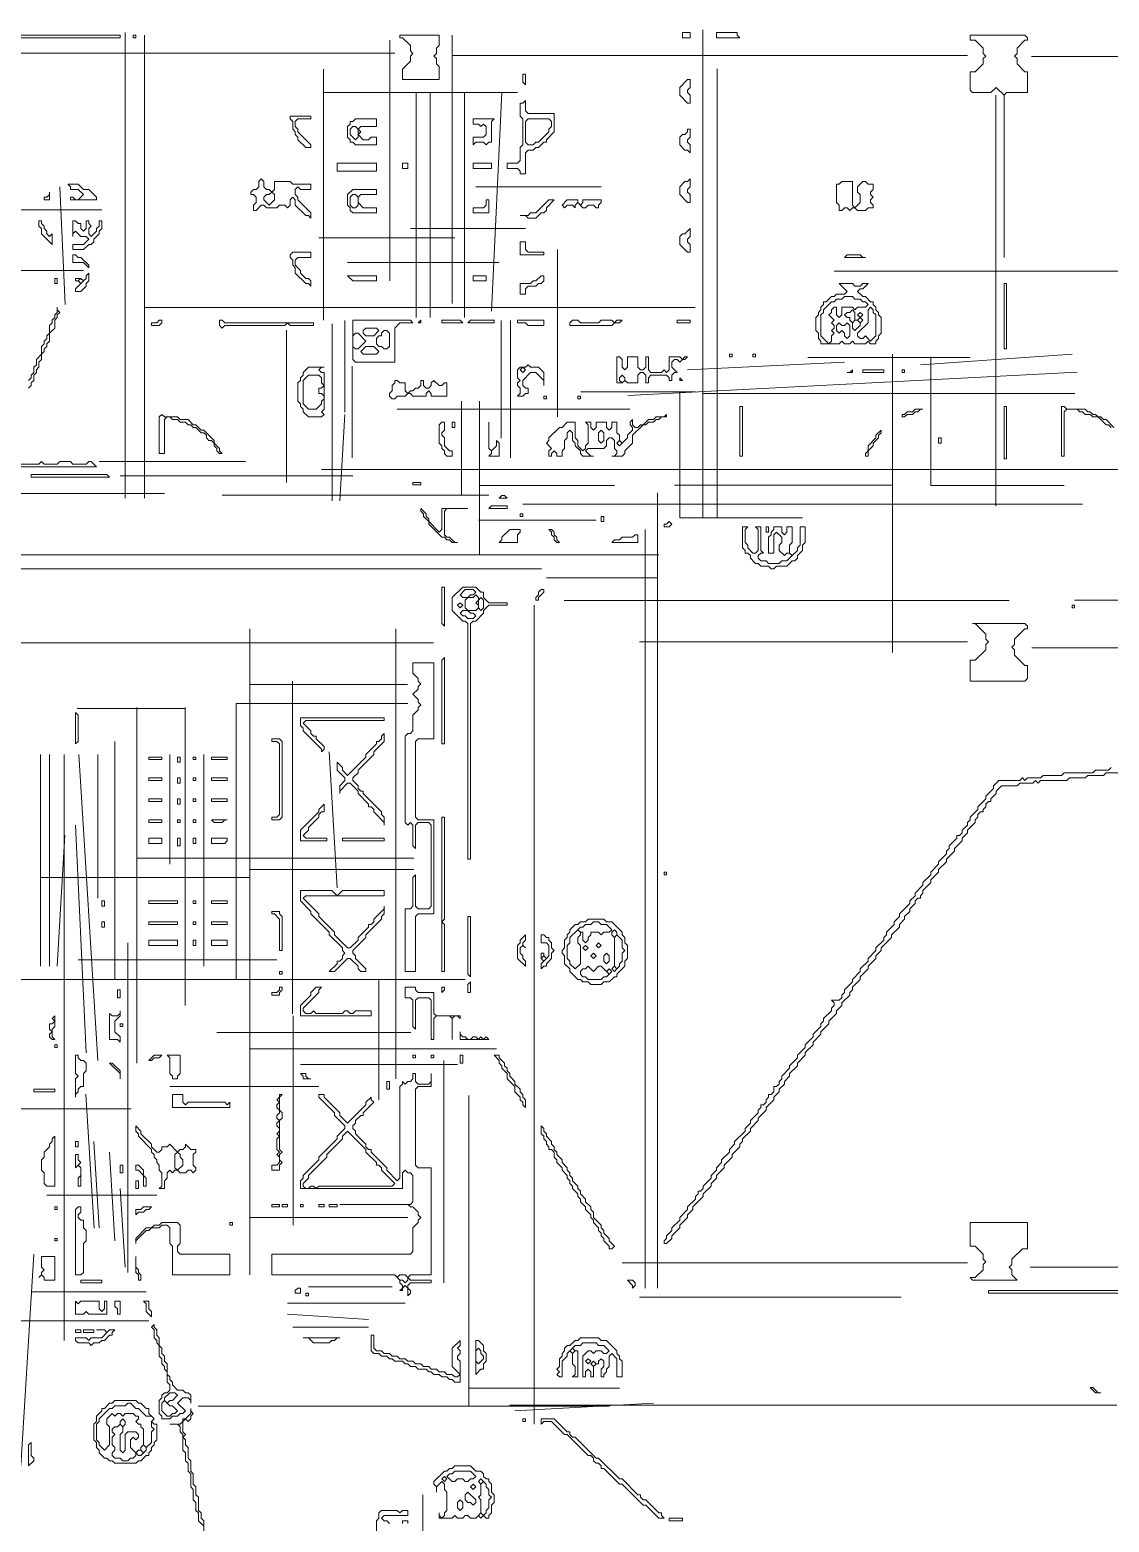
# Model space of a CAD drawing. Extents: x 12 to 2459, y 13 to 1740.
# Drawn here: x 742 to 1155, y 760 to 1330 of the extents above; entities that cross this region are included whole.
import ezdxf

# ---------------------------------------------------------------- set-up
doc = ezdxf.new("R2010")
doc.units = 0
for name, color, linetype, lineweight in [('TRACE_CURVE', 6, 'Continuous', 0), ('TRACE_STRAIGHT', 5, 'Continuous', 0), ('TRACE_TEXT_SYMBOL', 6, 'Continuous', 0)]:
    doc.layers.add(name, color=color, linetype=linetype, lineweight=lineweight)

msp = doc.modelspace()

# ---------------------------------------------------------------- linework, layer by layer
at = {"layer": 'TRACE_CURVE', "color": 6}
for points in [[(1102, 1328), (1102, 1326), (1104, 1326), (1107, 1323), (1107, 1321), (1108, 1320), (1107, 1319), (1107, 1317), (1104, 1314), (1102, 1314), (1102, 1307), (1103, 1306), (1110, 1306), (1112, 1308), (1115, 1305), (1115, 1243), (1115, 1305), (1116, 1306), (1124, 1306), (1124, 1314), (1123, 1314), (1120, 1317), (1120, 1319), (1119, 1320), (1120, 1321), (1120, 1323), (1123, 1326), (1124, 1326), (1124, 1327), (1123, 1328)], [(908, 1117), (904, 1113), (904, 1108), (908, 1104), (909, 1104), (910, 1103), (910, 1013), (911, 1013), (911, 1103), (912, 1104), (913, 1104), (916, 1107), (916, 1108), (918, 1110), (925, 1110), (925, 1111), (918, 1111), (916, 1113), (916, 1115), (915, 1115), (913, 1117)], [(909, 1116), (912, 1116), (913, 1115), (912, 1114), (911, 1114), (910, 1113), (908, 1113), (907, 1114)], [(912, 1113), (913, 1114), (914, 1113), (914, 1112), (913, 1111), (914, 1110), (914, 1109), (913, 1108), (910, 1108), (909, 1109), (909, 1112), (910, 1113)], [(914, 1112), (915, 1113), (916, 1112), (916, 1109), (915, 1108), (914, 1109)], [(906, 1110), (907, 1111), (908, 1110), (907, 1109)], [(907, 1107), (908, 1108), (910, 1108), (911, 1107), (912, 1107), (913, 1106), (912, 1105), (910, 1105), (909, 1106), (908, 1106)], [(889, 1088), (889, 1084), (891, 1082), (891, 1081), (892, 1080), (891, 1079), (891, 1078), (889, 1076), (891, 1074), (891, 1073), (892, 1072), (891, 1071), (891, 1070), (889, 1068), (889, 1062), (888, 1061), (887, 1061), (886, 1060), (886, 1027), (887, 1026), (888, 1027), (889, 1026), (889, 1018), (890, 1017), (890, 1026), (891, 1027), (895, 1027), (896, 1026), (896, 995), (895, 994), (891, 994), (890, 995), (890, 1007), (889, 1006), (889, 995), (888, 994), (886, 994), (886, 970), (890, 970), (890, 991), (891, 992), (897, 992), (897, 1028), (891, 1028), (890, 1029), (890, 1058), (891, 1059), (897, 1059), (897, 1088)], [(864, 909), (871, 902), (871, 901), (875, 897), (875, 896), (876, 896), (877, 895), (877, 894), (882, 889), (881, 888), (853, 888), (852, 887), (851, 888), (850, 888), (849, 887), (848, 887), (847, 888), (847, 889), (849, 891), (849, 892), (856, 899), (856, 900), (862, 906), (862, 907)], [(883, 853), (884, 854), (886, 854), (887, 853), (887, 852), (886, 851), (885, 852), (884, 852)]]:
    msp.add_lwpolyline(points, close=True, dxfattribs=at)
for points in [[(1156, 1048), (1155, 1047), (1150, 1047), (1149, 1046), (1138, 1046), (1137, 1045), (1130, 1045), (1129, 1044), (1124, 1044), (1123, 1043), (1122, 1044), (1121, 1043), (1113, 1043), (1111, 1041), (1111, 1040), (1108, 1037), (1108, 1036), (1105, 1033), (1105, 1032), (1102, 1029), (1102, 1028), (1101, 1027), (1101, 1026), (1099, 1024), (1099, 1023), (1098, 1022), (1097, 1022), (1097, 1021), (1094, 1018), (1094, 1017), (1093, 1016), (1093, 1015), (1090, 1012), (1090, 1011), (1087, 1008), (1087, 1007), (1084, 1004), (1084, 1003), (1081, 1000), (1081, 999), (1079, 997), (1079, 996), (1075, 992)], [(1112, 1039), (1114, 1041), (1120, 1041), (1121, 1042), (1126, 1042), (1127, 1043), (1128, 1042), (1129, 1043), (1139, 1043), (1140, 1044), (1146, 1044), (1147, 1045), (1153, 1045), (1154, 1046), (1165, 1046)], [(1039, 939), (1042, 942), (1042, 943), (1045, 946), (1045, 947), (1048, 950), (1048, 951), (1051, 954), (1051, 955), (1053, 957), (1053, 958), (1056, 961), (1056, 962), (1057, 963), (1057, 964), (1060, 967), (1060, 968), (1063, 971), (1063, 972), (1066, 975), (1066, 976), (1068, 978), (1068, 979), (1072, 983), (1072, 984), (1075, 987), (1075, 988), (1077, 990), (1077, 991), (1079, 993), (1079, 994), (1081, 996), (1081, 997), (1082, 998), (1083, 998), (1083, 999), (1084, 1000), (1084, 1001), (1087, 1004), (1087, 1005), (1090, 1008), (1090, 1009), (1093, 1012), (1093, 1013), (1096, 1016), (1096, 1017), (1099, 1020), (1099, 1021), (1101, 1023), (1101, 1024), (1104, 1027), (1104, 1028), (1105, 1029), (1105, 1030), (1106, 1031), (1107, 1031), (1107, 1032), (1108, 1033), (1108, 1034), (1109, 1035), (1110, 1035), (1110, 1036), (1112, 1038), (1112, 1039)], [(1075, 992), (1075, 991), (1073, 989), (1073, 988), (1070, 985), (1070, 984), (1069, 983), (1069, 982), (1066, 979), (1066, 978), (1063, 975), (1063, 974), (1060, 971), (1060, 970), (1057, 967), (1057, 966), (1054, 963), (1054, 962), (1053, 961), (1053, 960), (1052, 959), (1049, 959), (1050, 958), (1050, 957), (1049, 956), (1049, 955), (1046, 952), (1046, 951), (1045, 950), (1045, 949), (1042, 946), (1042, 945), (1039, 942), (1039, 941), (1036, 938), (1036, 937), (1033, 934), (1033, 933), (1030, 930), (1030, 929), (1029, 928), (1029, 927), (1028, 926), (1027, 926), (1027, 924), (1026, 923), (1025, 923), (1025, 922), (1024, 921), (1024, 920), (1023, 919), (1022, 919), (1022, 918), (1021, 917), (1021, 916), (1018, 913), (1018, 912), (1016, 910), (1016, 909), (1012, 905), (1012, 904), (1010, 902), (1010, 901), (1007, 898)], [(1007, 898), (1007, 897), (1005, 895), (1005, 894), (1003, 892), (1003, 891), (1000, 888), (1000, 887), (999, 886), (998, 886), (998, 885), (997, 884), (997, 883), (994, 880), (994, 879), (991, 876), (991, 875), (988, 872), (988, 871), (986, 869), (986, 868), (985, 867), (985, 866), (986, 866), (988, 868), (988, 869), (991, 872), (991, 873), (994, 876), (994, 877), (996, 879), (996, 880), (1000, 884), (1000, 885), (1003, 888), (1003, 889), (1005, 891), (1005, 892), (1008, 895), (1008, 896), (1011, 899), (1011, 900), (1014, 903), (1014, 904), (1015, 905), (1015, 906), (1018, 909), (1018, 910), (1021, 913), (1021, 914), (1024, 917), (1024, 918), (1027, 921), (1027, 922), (1029, 924), (1029, 925), (1031, 927), (1031, 928), (1033, 930), (1033, 931), (1036, 934), (1036, 935), (1039, 938), (1039, 939)], [(891, 877), (892, 876), (891, 875), (891, 874), (889, 872), (889, 863), (888, 862), (835, 862), (835, 854), (882, 854), (884, 852), (884, 851), (885, 850), (885, 849), (884, 848), (885, 848), (885, 849), (886, 850), (887, 849), (887, 846), (888, 847), (888, 848), (887, 849), (887, 850), (888, 851), (896, 851), (896, 852), (888, 852), (887, 853), (888, 854), (896, 854), (896, 895), (891, 895), (890, 896), (890, 925), (891, 926), (896, 926), (896, 931), (896, 928), (895, 927), (891, 927), (890, 928), (890, 931), (889, 931)], [(889, 931), (889, 929), (888, 928), (887, 928), (886, 927), (885, 928), (885, 927), (884, 926), (884, 891), (883, 890), (879, 894), (879, 895), (873, 901), (873, 902), (872, 902), (871, 903), (871, 904), (867, 908), (867, 909), (866, 910), (866, 911), (867, 912), (867, 913), (869, 915), (870, 915), (870, 916), (874, 920), (873, 921), (873, 922), (871, 920), (871, 919), (864, 912), (861, 915), (861, 916), (855, 922), (855, 923), (853, 923), (853, 922), (859, 916), (859, 915), (863, 911), (863, 910), (860, 907), (860, 906), (853, 899), (853, 898), (847, 892), (847, 891), (846, 890), (846, 887), (885, 887), (885, 893), (886, 894), (887, 893), (888, 893), (889, 892), (889, 882), (888, 881), (861, 881), (887, 881), (888, 880), (889, 880), (891, 878), (891, 877)]]:
    msp.add_lwpolyline(points, dxfattribs=at)
at = {"layer": 'TRACE_STRAIGHT', "color": 5}
for p, q in [((999.81, 1330), (999.81, 1143.5)), ((779, 1329), (779, 1151)), ((786.37, 1328), (786.37, 1151)), ((880.12, 1326), (880.12, 1234)), ((904, 1328), (904, 1225.38)), ((649, 1321.12), (882, 1321.12)), ((904, 1320.2), (1101, 1320.2)), ((1125.56, 1319.87), (1221.34, 1319.87)), ((854.75, 1315), (854.75, 1219)), ((1005.36, 1315.13), (1005.36, 1143.5)), ((854.75, 1306), (929, 1306)), ((890.23, 1306), (890.23, 1220)), ((895.6, 1306), (895.6, 1220)), ((908.75, 1306), (908.75, 1220)), ((918.97, 1222.39), (923, 1306)), ((1111.88, 1305), (1111.88, 1147.92)), ((754, 1270), (756, 1225)), ((913, 1270), (961, 1270)), ((680, 1261.25), (770, 1261.25)), ((853, 1250.5), (905, 1250.5)), ((888, 1254), (932, 1254)), ((944.25, 1246), (944.25, 1182)), ((684, 1238), (763, 1238)), ((864, 1241), (922, 1241)), ((1050, 1237.74), (1188, 1237.74)), ((786.37, 1223.89), (996.88, 1223.89)), ((858.05, 1217.63), (858.05, 1150)), ((862.98, 1218.87), (862.98, 1183.86)), ((922.66, 1218.87), (922.66, 1173.86)), ((926.25, 1218.88), (926.25, 1166.37)), ((840.69, 1215.13), (840.69, 1157)), ((1040, 1204.75), (1102, 1204.75)), ((1072.32, 1206), (1072.32, 1092)), ((1083, 1202), (1141, 1206)), ((1087, 1205), (1087, 1155.87)), ((865.81, 1201.38), (865.81, 1166.38)), ((971.1, 1190.15), (1142.94, 1199.19)), ((994, 1200), (1054, 1203)), ((907.5, 1188), (907.5, 1152.11)), ((914.5, 1188), (914.5, 1129.24)), ((953.12, 1191.66), (996.88, 1191.66)), ((991, 1191.19), (991, 1143.5)), ((999.81, 1190.95), (1142.06, 1190.95)), ((861, 1150), (863, 1183)), ((883, 1184.99), (971.98, 1184.99)), ((769, 1165), (825, 1165)), ((777, 1159.5), (866, 1159.5)), ((854, 1161.96), (1215.63, 1161.96)), ((689, 1152.74), (794, 1152.74)), ((914.5, 1155.75), (966, 1155.75)), ((982.44, 1153), (982.44, 849)), ((989, 1155.89), (1072.32, 1155.89)), ((1087, 1155.87), (1138, 1155.87)), ((816, 1152.11), (918, 1152.11)), ((931, 1148.73), (1145, 1148.73)), ((914, 1142.5), (959, 1142.5)), ((991, 1143.5), (1038, 1143.5)), ((977.73, 1139), (977.73, 849)), ((685, 1129.24), (983, 1129.24)), ((686, 1123.92), (938.13, 1123.92)), ((940, 1120.5), (982.44, 1120.5)), ((935.37, 1110), (935.37, 797)), ((946.87, 1111.79), (1117, 1111.79)), ((1142, 1112), (1202, 1112)), ((708, 1095.65), (896.88, 1095.65)), ((826.59, 1101), (826.59, 854)), ((882.5, 1101), (882.5, 929)), ((975.64, 1096.02), (1101, 1096.02)), ((1125.63, 1093.75), (1431, 1093.75)), ((826.59, 1079.74), (886.88, 1079.74)), ((842.95, 1081), (842.95, 953.87)), ((760.62, 1070.58), (801.88, 1070.58)), ((783.35, 1071), (783.35, 935)), ((801.88, 1071), (801.88, 957)), ((821.44, 1072.5), (821.44, 967)), ((821.44, 1072.5), (887, 1072.5)), ((775.03, 1058), (775.03, 967)), ((746.62, 1053), (746.62, 972)), ((750, 1053), (750, 972)), ((755.62, 1053), (755.62, 829)), ((761.27, 1052.95), (768.51, 936.03)), ((768.5, 1053), (768.5, 998)), ((796, 1053), (796, 1011)), ((809, 1053), (809, 972)), ((857, 1054), (860, 1002)), ((752.9, 972.07), (755.9, 1022.07)), ((759.98, 1025.95), (763.98, 938.95)), ((783.35, 1013.38), (889.38, 1013.38)), ((746.62, 1006), (826.59, 1006)), ((826.59, 1009.05), (889.38, 1009.05)), ((779.97, 980.99), (779.97, 855)), ((761, 974.5), (837, 974.5)), ((720, 967), (909, 967)), ((876, 967), (876, 921)), ((843.21, 953), (843.21, 873)), ((814, 946.65), (888.13, 946.65)), ((826.59, 940.51), (921, 940.51)), ((900.84, 936), (900.84, 851)), ((846, 934.5), (906, 934.5)), ((796, 926), (853, 926)), ((763.9, 923.06), (767.16, 871.95)), ((910.37, 922.63), (910.37, 803.89)), ((721, 917.5), (781.19, 917.5)), ((767, 905), (769, 872)), ((773, 901), (775, 867)), ((749, 884.5), (791, 884.5)), ((777, 887), (779, 857)), ((826.59, 876), (887, 876)), ((739, 781), (744, 862)), ((969, 858.64), (1101, 858.64)), ((1125.02, 856.96), (1430, 856.96)), ((743.1, 847.5), (787, 847.5)), ((849, 849.5), (881, 849.5)), ((975.62, 845.5), (1075.63, 845.5)), ((841, 843.25), (886, 843.25)), ((841, 839), (872, 837)), ((726, 836.5), (788, 836.5)), ((843, 834), (872, 834)), ((910.37, 810.75), (968, 810.75)), ((928, 802), (981, 805)), ((806.87, 803.89), (964, 803.89)), ((926, 804.2), (1158.13, 804.2)), ((892.78, 770), (892.78, 650))]:
    msp.add_line(p, q, dxfattribs=at)
at = {"layer": 'TRACE_TEXT_SYMBOL', "color": 6}
for points in [[(707, 1328), (777, 1328), (777, 1327), (707, 1327)], [(782, 1328), (783, 1328), (783, 1327), (782, 1327)], [(884, 1328), (884, 1327), (885, 1327), (888, 1324), (888, 1322), (889, 1321), (888, 1320), (888, 1318), (885, 1315), (885, 1311), (899, 1311), (899, 1316), (898, 1317), (898, 1319), (897, 1320), (898, 1321), (898, 1323), (899, 1324), (899, 1328)], [(992, 1329), (992, 1327), (995, 1327), (995, 1329)], [(1005, 1329), (1005, 1327), (1014, 1327), (1013, 1328), (1013, 1329)], [(931, 1313), (931, 1310), (932, 1309), (932, 1313)], [(994, 1311), (991, 1308), (991, 1305), (994, 1302), (995, 1302), (995, 1305), (994, 1306), (994, 1307), (995, 1308), (995, 1311)], [(932, 1303), (931, 1302), (930, 1302), (930, 1297), (931, 1296), (931, 1286), (930, 1285), (930, 1280), (929, 1279), (925, 1279), (925, 1277), (929, 1277), (930, 1276), (930, 1275), (932, 1275), (932, 1283), (933, 1284), (935, 1284), (936, 1285), (937, 1285), (939, 1287), (940, 1287), (940, 1288), (943, 1291), (943, 1298), (933, 1298), (932, 1299)], [(842, 1297), (842, 1296), (843, 1295), (843, 1292), (844, 1291), (844, 1290), (845, 1289), (845, 1288), (848, 1285), (850, 1285), (850, 1286), (845, 1291), (845, 1292), (844, 1293), (844, 1295), (845, 1296), (850, 1296), (850, 1297)], [(867, 1296), (866, 1295), (865, 1295), (865, 1294), (864, 1293), (864, 1289), (865, 1288), (865, 1287), (866, 1287), (867, 1286), (875, 1286), (875, 1289), (873, 1289), (872, 1288), (870, 1288), (868, 1290), (869, 1291), (868, 1292), (869, 1293), (875, 1293), (875, 1296)], [(912, 1296), (912, 1294), (914, 1294), (915, 1293), (916, 1294), (917, 1293), (917, 1290), (916, 1289), (912, 1289), (912, 1286), (913, 1287), (916, 1287), (917, 1286), (918, 1287), (919, 1287), (919, 1295), (920, 1296)], [(932, 1295), (933, 1296), (941, 1296), (942, 1295), (942, 1293), (941, 1292), (941, 1291), (937, 1287), (936, 1287), (935, 1286), (933, 1286), (932, 1287)], [(865, 1292), (866, 1293), (867, 1293), (868, 1292), (868, 1289), (867, 1288), (865, 1290)], [(994, 1292), (994, 1291), (993, 1290), (992, 1290), (991, 1289), (991, 1286), (993, 1284), (994, 1284), (995, 1283), (995, 1286), (994, 1287), (994, 1288), (995, 1289), (995, 1292)], [(860, 1279), (860, 1276), (875, 1276), (875, 1279)], [(885, 1279), (885, 1277), (887, 1277), (887, 1279)], [(912, 1279), (912, 1277), (919, 1277), (919, 1279)], [(831, 1273), (830, 1272), (830, 1270), (829, 1269), (828, 1269), (827, 1268), (827, 1267), (828, 1267), (829, 1266), (829, 1264), (828, 1263), (828, 1261), (829, 1261), (831, 1263), (832, 1263), (833, 1262), (837, 1262), (838, 1263), (840, 1263), (841, 1262), (842, 1263), (842, 1265), (843, 1266), (844, 1265), (844, 1263), (848, 1259), (849, 1259), (850, 1258), (850, 1260), (845, 1265), (845, 1266), (844, 1267), (844, 1269), (845, 1270), (846, 1269), (850, 1269), (850, 1271), (843, 1271), (842, 1272), (836, 1272), (836, 1269), (835, 1268), (834, 1269), (833, 1269), (832, 1270), (832, 1272)], [(995, 1273), (994, 1272), (993, 1272), (991, 1270), (991, 1267), (994, 1264), (995, 1264), (995, 1267), (994, 1268), (994, 1269), (995, 1270)], [(750, 1268), (750, 1267), (749, 1266), (748, 1266), (748, 1265), (750, 1265)], [(757, 1271), (758, 1270), (758, 1269), (761, 1269), (763, 1267), (761, 1265), (760, 1265), (759, 1266), (758, 1266), (758, 1265), (768, 1265), (768, 1266), (765, 1269), (763, 1269), (761, 1271)], [(834, 1267), (835, 1268), (836, 1267), (836, 1265), (834, 1263), (832, 1265), (832, 1266), (833, 1267)], [(866, 1269), (864, 1267), (864, 1263), (865, 1262), (865, 1261), (866, 1260), (875, 1260), (875, 1262), (870, 1262), (868, 1264), (868, 1266), (869, 1267), (875, 1267), (875, 1269)], [(865, 1266), (866, 1267), (867, 1267), (868, 1266), (868, 1263), (867, 1262), (866, 1262), (865, 1263)], [(1053, 1272), (1052, 1271), (1051, 1271), (1051, 1264), (1052, 1263), (1052, 1261), (1053, 1261), (1054, 1262), (1055, 1262), (1056, 1261), (1057, 1262), (1058, 1262), (1059, 1261), (1062, 1261), (1063, 1262), (1065, 1262), (1065, 1263), (1064, 1264), (1064, 1265), (1065, 1266), (1064, 1267), (1064, 1268), (1065, 1269), (1065, 1271), (1063, 1271), (1062, 1272), (1061, 1272), (1059, 1270), (1059, 1268), (1060, 1267), (1060, 1264), (1058, 1262), (1057, 1263), (1057, 1272)], [(917, 1265), (917, 1263), (916, 1262), (912, 1262), (912, 1260), (918, 1260), (918, 1265)], [(941, 1265), (936, 1260), (934, 1260), (933, 1259), (930, 1259), (932, 1259), (933, 1258), (936, 1258), (938, 1260), (939, 1260), (940, 1261), (940, 1262), (943, 1265)], [(948, 1265), (946, 1263), (947, 1262), (948, 1263), (950, 1263), (951, 1262), (951, 1263), (952, 1264), (954, 1262), (955, 1262), (956, 1263), (958, 1263), (959, 1262), (960, 1262), (960, 1263), (961, 1264), (961, 1265), (954, 1265), (954, 1264), (953, 1263), (952, 1264), (952, 1265)], [(746, 1257), (746, 1255), (747, 1254), (747, 1252), (751, 1248), (751, 1252), (750, 1251), (749, 1252), (749, 1253), (748, 1254), (748, 1255), (747, 1256), (747, 1257)], [(759, 1257), (759, 1251), (759, 1252), (760, 1253), (762, 1251), (764, 1251), (765, 1250), (763, 1248), (759, 1248), (759, 1246), (763, 1246), (765, 1248), (766, 1248), (767, 1249), (767, 1250), (769, 1252), (769, 1253), (770, 1254), (770, 1257), (769, 1257), (769, 1255), (768, 1254), (768, 1253), (766, 1251), (765, 1252), (765, 1254), (766, 1255), (765, 1256), (765, 1257), (764, 1257), (764, 1254), (763, 1253), (762, 1254), (762, 1256), (761, 1256), (760, 1257)], [(995, 1254), (993, 1252), (992, 1252), (991, 1251), (991, 1248), (994, 1245), (995, 1245), (995, 1248), (994, 1249), (994, 1250), (995, 1251)], [(759, 1244), (759, 1241), (763, 1241), (765, 1239), (765, 1240), (762, 1243), (761, 1243), (760, 1244)], [(843, 1245), (842, 1244), (842, 1243), (843, 1242), (843, 1240), (844, 1239), (844, 1237), (848, 1233), (849, 1233), (850, 1232), (850, 1234), (849, 1235), (848, 1235), (846, 1237), (846, 1238), (844, 1240), (844, 1242), (845, 1243), (850, 1243), (850, 1245)], [(930, 1249), (930, 1244), (939, 1244), (939, 1245), (933, 1245), (932, 1246), (932, 1249)], [(1055, 1244), (1054, 1243), (1062, 1243), (1061, 1243), (1060, 1244)], [(752, 1235), (753, 1235), (753, 1233), (752, 1233)], [(765, 1237), (764, 1236), (764, 1235), (763, 1234), (762, 1235), (760, 1235), (760, 1234), (761, 1234), (762, 1233), (760, 1231), (760, 1230), (762, 1230), (764, 1232), (764, 1233), (765, 1234)], [(761, 1234), (762, 1235), (763, 1234), (762, 1233)], [(864, 1236), (866, 1234), (875, 1234), (875, 1236)], [(912, 1236), (912, 1234), (917, 1234), (917, 1236)], [(938, 1236), (936, 1234), (935, 1234), (934, 1233), (930, 1233), (930, 1229), (932, 1229), (932, 1231), (933, 1232), (936, 1232), (937, 1233), (938, 1233), (939, 1234), (939, 1236)], [(1052, 1233), (1055, 1230), (1054, 1229), (1051, 1229), (1050, 1228), (1049, 1228), (1047, 1226), (1046, 1226), (1046, 1225), (1045, 1224), (1045, 1223), (1044, 1222), (1044, 1221), (1043, 1220), (1043, 1215), (1044, 1214), (1044, 1212), (1045, 1211), (1045, 1210), (1052, 1210), (1053, 1211), (1054, 1210), (1056, 1210), (1057, 1211), (1058, 1210), (1062, 1210), (1063, 1211), (1064, 1210), (1066, 1210), (1066, 1211), (1067, 1212), (1067, 1213), (1068, 1214), (1068, 1220), (1067, 1221), (1067, 1222), (1066, 1223), (1066, 1224), (1065, 1225), (1065, 1226), (1064, 1226), (1062, 1228), (1061, 1228), (1059, 1230), (1060, 1231), (1061, 1231), (1063, 1233), (1061, 1233), (1060, 1232), (1058, 1232), (1057, 1233)], [(1115, 1233), (1116, 1233), (1116, 1208), (1115, 1208)], [(1053, 1227), (1054, 1228), (1057, 1228), (1058, 1227), (1060, 1227), (1061, 1226), (1062, 1226), (1063, 1225), (1062, 1224), (1059, 1224), (1058, 1223), (1057, 1224), (1053, 1224), (1053, 1221), (1052, 1220), (1051, 1221), (1051, 1224), (1050, 1224), (1049, 1223), (1049, 1222), (1048, 1221), (1050, 1219), (1049, 1218), (1050, 1217), (1050, 1216), (1049, 1215), (1050, 1214), (1049, 1213), (1049, 1211), (1048, 1210), (1045, 1213), (1045, 1221), (1046, 1222), (1046, 1223), (1049, 1226), (1050, 1226), (1051, 1227)], [(1056, 1222), (1057, 1223), (1058, 1222), (1058, 1219), (1057, 1218), (1056, 1219), (1056, 1220), (1055, 1220), (1054, 1221), (1055, 1222)], [(1063, 1223), (1064, 1224), (1065, 1223), (1065, 1222), (1066, 1221), (1066, 1213), (1064, 1211), (1062, 1213), (1061, 1212), (1060, 1212), (1059, 1213), (1059, 1214), (1063, 1218)], [(1059, 1221), (1060, 1222), (1061, 1221), (1060, 1220)], [(792, 1219), (791, 1218), (789, 1218), (789, 1217), (792, 1217), (793, 1218), (793, 1219)], [(815, 1219), (815, 1217), (816, 1216), (817, 1217), (840, 1217), (841, 1218), (842, 1217), (851, 1217), (851, 1218), (817, 1218), (816, 1219)], [(866, 1219), (866, 1204), (867, 1203), (882, 1203), (882, 1216), (884, 1218), (889, 1218), (888, 1219)], [(870, 1215), (871, 1216), (875, 1216), (876, 1215), (874, 1213), (871, 1213), (870, 1214)], [(892, 1219), (891, 1218), (892, 1218)], [(900, 1219), (900, 1218), (908, 1218), (907, 1219)], [(911, 1219), (910, 1218), (920, 1218), (920, 1219)], [(929, 1219), (929, 1218), (932, 1218), (933, 1217), (939, 1217), (939, 1219)], [(950, 1219), (949, 1218), (949, 1217), (965, 1217), (966, 1218), (968, 1218), (969, 1219), (967, 1219), (966, 1218), (965, 1219), (961, 1219), (960, 1218), (953, 1218), (952, 1219)], [(990, 1219), (990, 1218), (995, 1218), (995, 1219)], [(1051, 1217), (1052, 1218), (1053, 1217), (1054, 1217), (1055, 1218), (1056, 1217), (1056, 1213), (1055, 1212), (1054, 1213), (1054, 1214), (1053, 1215), (1052, 1214), (1051, 1215)], [(1057, 1218), (1058, 1219), (1059, 1219), (1060, 1218), (1060, 1217), (1058, 1215), (1057, 1216)], [(1059, 1219), (1060, 1220), (1061, 1219), (1060, 1218)], [(866, 1213), (867, 1214), (868, 1214), (871, 1211), (868, 1208), (867, 1208), (866, 1209)], [(877, 1214), (878, 1215), (879, 1215), (880, 1214), (880, 1209), (879, 1208), (878, 1208), (877, 1209), (876, 1209), (875, 1210), (875, 1212), (876, 1213), (877, 1213)], [(871, 1209), (874, 1209), (876, 1207), (875, 1206), (870, 1206), (869, 1207)], [(967, 1205), (967, 1195), (969, 1195), (970, 1196), (971, 1195), (975, 1195), (975, 1198), (976, 1199), (977, 1199), (978, 1198), (978, 1195), (979, 1195), (979, 1197), (980, 1198), (986, 1198), (987, 1197), (987, 1196), (988, 1196), (988, 1198), (989, 1199), (990, 1199), (988, 1201), (988, 1203), (989, 1204), (990, 1204), (991, 1203), (992, 1204), (993, 1204), (994, 1205), (993, 1205), (992, 1204), (991, 1205), (987, 1205), (987, 1200), (986, 1199), (985, 1200), (984, 1199), (980, 1199), (979, 1200), (979, 1205), (978, 1205), (978, 1201), (977, 1200), (976, 1200), (975, 1201), (975, 1205), (971, 1205), (971, 1201), (970, 1200), (969, 1201), (969, 1204), (968, 1205)], [(1010, 1206), (1011, 1206), (1011, 1205), (1010, 1205)], [(1019, 1206), (1020, 1206), (1020, 1205), (1019, 1205)], [(849, 1201), (847, 1199), (847, 1198), (846, 1197), (846, 1196), (845, 1195), (845, 1188), (846, 1187), (846, 1186), (847, 1185), (847, 1184), (849, 1182), (854, 1182), (855, 1183), (854, 1184), (855, 1185), (855, 1199), (854, 1199), (853, 1200), (854, 1201), (855, 1201)], [(933, 1202), (932, 1201), (930, 1201), (929, 1200), (929, 1197), (930, 1196), (929, 1195), (929, 1194), (930, 1193), (930, 1191), (929, 1190), (931, 1190), (932, 1191), (933, 1191), (933, 1193), (932, 1193), (931, 1194), (931, 1196), (934, 1199), (936, 1199), (939, 1196), (939, 1194), (939, 1199), (937, 1201), (934, 1201)], [(930, 1200), (931, 1201), (932, 1200), (931, 1199)], [(1057, 1200), (1056, 1199), (1055, 1199), (1057, 1199)], [(1061, 1200), (1069, 1200), (1069, 1199), (1061, 1199)], [(1076, 1200), (1077, 1200), (1077, 1199), (1076, 1199)], [(849, 1198), (853, 1198), (854, 1197), (854, 1195), (855, 1194), (854, 1193), (853, 1193), (853, 1191), (854, 1191), (855, 1190), (855, 1189), (854, 1188), (854, 1187), (852, 1185), (849, 1185), (847, 1187), (847, 1196)], [(882, 1196), (882, 1195), (881, 1194), (881, 1192), (880, 1191), (880, 1190), (881, 1189), (882, 1189), (883, 1190), (886, 1190), (887, 1191), (888, 1191), (889, 1190), (894, 1190), (894, 1191), (895, 1192), (896, 1191), (896, 1190), (902, 1190), (902, 1195), (901, 1195), (900, 1194), (899, 1194), (897, 1196), (896, 1195), (896, 1194), (895, 1193), (894, 1193), (893, 1194), (893, 1196), (892, 1196), (892, 1194), (891, 1193), (890, 1193), (889, 1192), (888, 1192), (887, 1191), (886, 1192), (886, 1195), (884, 1195), (883, 1196)], [(968, 1197), (969, 1198), (970, 1197), (970, 1196), (969, 1195), (968, 1196)], [(991, 1197), (991, 1196), (992, 1196)], [(939, 1190), (940, 1190), (940, 1189), (939, 1189)], [(952, 1190), (953, 1190), (953, 1189), (952, 1189)], [(793, 1183), (792, 1182), (792, 1168), (794, 1168), (794, 1181), (795, 1182), (796, 1182), (797, 1181), (799, 1181), (800, 1180), (802, 1180), (803, 1179), (804, 1179), (805, 1178), (806, 1178), (808, 1176), (809, 1176), (810, 1175), (810, 1174), (811, 1173), (812, 1173), (813, 1172), (813, 1171), (814, 1170), (814, 1169), (815, 1168), (816, 1168), (815, 1169), (815, 1170), (813, 1172), (813, 1173), (809, 1177), (808, 1177), (806, 1179), (805, 1179), (803, 1181), (800, 1181), (799, 1182), (794, 1182)], [(1014, 1186), (1014, 1167), (1015, 1167), (1015, 1186)], [(1081, 1185), (1080, 1184), (1078, 1184), (1077, 1183), (1076, 1183), (1076, 1182), (1077, 1182), (1078, 1183), (1080, 1183), (1081, 1184), (1082, 1184), (1083, 1185), (1084, 1185)], [(1115, 1186), (1116, 1186), (1116, 1166), (1115, 1166)], [(900, 1180), (899, 1179), (899, 1172), (900, 1171), (900, 1170), (901, 1169), (901, 1168), (902, 1167), (904, 1167), (904, 1169), (903, 1169), (901, 1171), (901, 1174), (900, 1175), (900, 1176), (901, 1177), (901, 1180)], [(904, 1180), (905, 1180), (905, 1178), (904, 1178)], [(918, 1180), (918, 1170), (919, 1169), (919, 1168), (918, 1167), (922, 1167), (922, 1172), (921, 1173), (921, 1171), (919, 1169), (918, 1170)], [(960, 1176), (961, 1177), (962, 1176), (962, 1173), (961, 1172), (960, 1173)], [(1068, 1177), (1066, 1175), (1066, 1174), (1063, 1171), (1063, 1169), (1062, 1168), (1062, 1167), (1063, 1167), (1063, 1169), (1065, 1171), (1065, 1172), (1067, 1174), (1067, 1175), (1068, 1176)], [(967, 1172), (968, 1173), (969, 1172), (968, 1171)], [(1090, 1174), (1091, 1174), (1091, 1172), (1090, 1172)], [(743, 1160), (743, 1159), (773, 1159), (772, 1160)], [(889, 1157), (892, 1157), (892, 1156), (889, 1156)], [(892, 1147), (892, 1146), (893, 1145), (893, 1144), (895, 1142), (895, 1141), (900, 1136), (901, 1136), (902, 1135), (903, 1135), (904, 1134), (906, 1134), (905, 1134), (903, 1136), (902, 1136), (901, 1137), (901, 1146), (902, 1147), (910, 1147), (900, 1147), (900, 1139), (899, 1138), (895, 1142), (895, 1143), (894, 1144), (894, 1145)], [(919, 1148), (918, 1147), (925, 1147), (925, 1148)], [(923, 1152), (922, 1151), (925, 1151), (924, 1152)], [(930, 1145), (931, 1145), (931, 1144), (930, 1144)], [(961, 1144), (962, 1144), (962, 1142), (961, 1142)], [(987, 1142), (986, 1141), (985, 1141), (985, 1140), (987, 1140), (988, 1141)], [(926, 1139), (923, 1136), (923, 1135), (922, 1134), (929, 1134), (929, 1137), (930, 1138), (930, 1139)], [(941, 1139), (942, 1138), (942, 1137), (943, 1136), (943, 1135), (944, 1134), (945, 1134), (944, 1135), (944, 1136), (943, 1137), (943, 1138), (942, 1139)], [(974, 1137), (973, 1136), (969, 1136), (968, 1135), (966, 1135), (965, 1134), (975, 1134), (975, 1137)], [(1024, 1140), (1025, 1140), (1025, 1138), (1024, 1138)], [(900, 1117), (900, 1103), (901, 1102), (901, 1117)], [(938, 1116), (937, 1115), (937, 1114), (936, 1113), (936, 1112), (937, 1112), (937, 1113), (939, 1115), (939, 1116)], [(1141, 1110), (1142, 1110), (1142, 1109), (1141, 1109)], [(1103, 1103), (1104, 1103), (1108, 1099), (1108, 1097), (1109, 1096), (1108, 1095), (1108, 1093), (1104, 1089), (1102, 1089), (1102, 1081), (1123, 1081), (1124, 1082), (1124, 1087), (1123, 1087), (1119, 1091), (1119, 1093), (1118, 1094), (1119, 1095), (1119, 1097), (1123, 1101), (1124, 1101), (1124, 1102), (1123, 1103)], [(901, 1090), (900, 1089), (900, 1057), (901, 1057)], [(760, 1069), (760, 1057), (761, 1058), (761, 1068)], [(846, 1067), (846, 1064), (847, 1063), (847, 1062), (854, 1055), (854, 1054), (855, 1055), (855, 1056), (852, 1059), (852, 1060), (851, 1060), (850, 1061), (850, 1062), (847, 1065), (848, 1066), (878, 1066), (878, 1067)], [(835, 1059), (835, 1058), (837, 1058), (838, 1057), (838, 1030), (837, 1029), (835, 1029), (835, 1028), (838, 1028), (839, 1029), (839, 1058), (838, 1059)], [(878, 1061), (877, 1060), (877, 1059), (876, 1058), (875, 1058), (875, 1057), (871, 1053), (871, 1052), (864, 1045), (862, 1047), (862, 1048), (860, 1050), (860, 1047), (863, 1044), (863, 1043), (861, 1041), (861, 1038), (861, 1039), (864, 1042), (865, 1042), (868, 1039), (868, 1038), (872, 1034), (872, 1033), (873, 1033), (874, 1032), (874, 1031), (878, 1027), (878, 1026), (878, 1029), (877, 1030), (877, 1031), (870, 1038), (870, 1039), (869, 1039), (868, 1040), (868, 1041), (866, 1043), (866, 1044), (868, 1046), (868, 1047), (874, 1053), (874, 1054), (878, 1058)], [(788, 1052), (788, 1051), (793, 1051), (793, 1052)], [(799, 1052), (800, 1052), (800, 1050), (799, 1050)], [(805, 1052), (805, 1051), (806, 1051), (806, 1052)], [(812, 1052), (812, 1051), (818, 1051), (818, 1052)], [(788, 1044), (788, 1043), (793, 1043), (793, 1044)], [(799, 1044), (800, 1044), (800, 1042), (799, 1042)], [(805, 1044), (805, 1043), (806, 1043), (806, 1044)], [(812, 1044), (812, 1043), (818, 1043), (818, 1044)], [(788, 1036), (788, 1035), (793, 1035), (793, 1036)], [(799, 1036), (800, 1036), (800, 1034), (799, 1034)], [(805, 1036), (805, 1035), (806, 1035), (806, 1036)], [(812, 1036), (812, 1035), (818, 1035), (818, 1036)], [(855, 1034), (853, 1032), (853, 1031), (846, 1024), (846, 1020), (856, 1020), (856, 1021), (848, 1021), (847, 1022), (849, 1024), (849, 1025), (853, 1029), (853, 1030), (854, 1031), (855, 1031)], [(788, 1028), (788, 1027), (793, 1027), (793, 1028)], [(799, 1028), (800, 1028), (800, 1027), (799, 1027)], [(805, 1028), (805, 1027), (806, 1027), (806, 1028)], [(812, 1028), (813, 1027), (816, 1027), (817, 1028), (818, 1028)], [(900, 1029), (900, 970), (901, 970), (901, 988), (900, 989), (901, 990), (901, 1029)], [(788, 1021), (788, 1019), (793, 1019), (793, 1021)], [(799, 1021), (800, 1021), (800, 1018), (799, 1018)], [(805, 1021), (805, 1019), (806, 1019), (806, 1021)], [(812, 1021), (812, 1019), (817, 1019), (818, 1020), (818, 1021)], [(862, 1021), (862, 1020), (878, 1020), (878, 1021)], [(985, 1008), (986, 1008), (986, 1007), (985, 1007)], [(846, 1001), (846, 997), (850, 993), (850, 992), (857, 985), (857, 984), (862, 979), (862, 978), (863, 977), (862, 976), (862, 975), (861, 974), (860, 974), (860, 973), (857, 970), (859, 970), (864, 975), (865, 975), (868, 972), (868, 971), (869, 970), (871, 970), (871, 971), (867, 975), (867, 976), (866, 977), (866, 978), (871, 983), (871, 984), (877, 990), (877, 991), (878, 992), (878, 995), (878, 994), (874, 990), (874, 989), (873, 988), (872, 988), (872, 987), (868, 983), (868, 982), (865, 979), (864, 979), (859, 984), (859, 985), (853, 991), (853, 992), (847, 998), (848, 999), (878, 999), (878, 1001), (862, 1001), (860, 999), (858, 1001)], [(770, 997), (771, 997), (771, 995), (770, 995)], [(788, 997), (788, 996), (799, 996), (799, 997)], [(805, 997), (805, 996), (806, 996), (806, 997)], [(812, 997), (812, 996), (818, 996), (818, 997)], [(835, 993), (835, 992), (836, 992), (838, 990), (838, 978), (839, 978), (839, 991), (838, 992), (838, 993)], [(770, 989), (771, 989), (771, 987), (770, 987)], [(788, 989), (788, 988), (799, 988), (799, 989)], [(805, 989), (805, 988), (806, 988), (806, 989)], [(812, 989), (812, 988), (818, 988), (818, 989)], [(910, 991), (910, 969), (911, 968), (911, 991)], [(956, 990), (955, 989), (953, 989), (952, 988), (951, 988), (949, 986), (949, 985), (948, 984), (948, 983), (947, 982), (947, 979), (946, 978), (946, 977), (947, 976), (947, 973), (949, 971), (949, 970), (952, 967), (953, 967), (954, 966), (956, 966), (957, 965), (961, 965), (962, 966), (964, 966), (966, 968), (967, 968), (967, 969), (970, 972), (970, 974), (971, 975), (971, 980), (970, 981), (970, 983), (969, 984), (969, 985), (965, 989), (963, 989), (962, 990)], [(957, 988), (958, 989), (960, 989), (961, 988), (963, 988), (965, 986), (964, 985), (962, 985), (961, 984), (960, 985), (957, 985), (957, 984), (956, 983), (956, 982), (955, 981), (954, 982), (954, 985), (953, 985), (952, 986), (953, 987), (954, 987), (955, 988)], [(788, 982), (788, 980), (799, 980), (799, 982)], [(805, 982), (805, 980), (806, 980), (806, 982)], [(812, 982), (812, 980), (818, 980), (818, 982)], [(932, 984), (930, 982), (930, 981), (929, 980), (929, 975), (932, 972), (932, 974), (931, 975), (931, 976), (930, 977), (930, 979), (931, 980), (932, 979), (931, 980), (931, 981), (932, 982)], [(938, 984), (938, 981), (940, 981), (941, 980), (941, 976), (940, 975), (939, 976), (939, 977), (938, 977), (938, 975), (939, 974), (938, 973), (938, 971), (939, 972), (940, 972), (940, 973), (942, 975), (942, 977), (943, 978), (942, 979), (942, 981), (941, 982), (941, 983), (940, 983), (939, 984)], [(952, 986), (953, 985), (953, 984), (952, 983), (952, 981), (953, 980), (953, 973), (951, 971), (949, 973), (949, 974), (948, 975), (948, 980), (949, 981), (949, 983)], [(965, 985), (966, 986), (967, 985), (967, 984), (966, 983), (965, 984)], [(966, 983), (967, 984), (969, 982), (969, 979), (970, 978), (969, 977), (969, 974), (968, 973), (968, 972), (967, 971), (966, 972)], [(938, 975), (939, 976), (940, 975), (939, 974)], [(954, 979), (955, 980), (956, 979), (955, 978)], [(957, 976), (958, 977), (959, 976), (958, 975)], [(959, 980), (960, 981), (961, 980), (960, 979)], [(962, 976), (963, 977), (964, 976), (964, 974), (963, 973), (962, 974)], [(838, 970), (839, 970), (839, 969), (838, 969)], [(955, 971), (956, 972), (958, 970), (960, 972), (961, 972), (964, 969), (963, 968), (962, 968), (961, 967), (956, 967), (955, 968), (954, 968), (953, 969), (953, 970), (954, 971)], [(963, 970), (964, 971), (965, 970), (964, 969)], [(965, 971), (966, 972), (967, 971), (966, 970)], [(911, 966), (910, 965), (910, 962), (911, 962)], [(776, 963), (776, 960), (777, 960), (777, 963)], [(838, 964), (838, 963), (837, 962), (835, 962), (835, 961), (838, 961), (838, 962), (839, 963), (839, 964)], [(852, 964), (850, 962), (850, 961), (846, 957), (846, 953), (873, 953), (873, 955), (867, 955), (866, 954), (865, 954), (864, 955), (863, 955), (862, 954), (852, 954), (851, 955), (850, 954), (848, 954), (847, 955), (847, 956), (853, 962), (853, 963), (854, 964)], [(886, 964), (886, 960), (888, 960), (889, 959), (889, 949), (890, 948), (890, 959), (891, 960), (895, 960), (896, 959), (896, 944), (897, 944), (897, 952), (898, 953), (903, 953), (904, 952), (904, 944), (904, 952), (905, 953), (906, 953), (907, 952), (907, 953), (898, 953), (897, 954), (897, 962), (891, 962), (890, 963), (890, 964)], [(900, 964), (900, 962), (901, 963), (901, 964)], [(752, 953), (751, 952), (752, 951), (751, 950), (750, 950), (750, 948), (751, 947), (750, 946), (750, 945), (751, 944), (752, 944), (751, 945), (751, 948), (752, 949)], [(777, 955), (777, 954), (776, 953), (774, 953), (773, 954), (773, 944), (776, 944), (777, 943), (777, 945), (775, 947), (775, 951), (777, 953)], [(777, 950), (778, 950), (778, 949), (777, 949)], [(752, 942), (753, 942), (753, 941), (752, 941)], [(907, 947), (907, 944), (918, 944), (917, 945), (916, 944), (915, 945), (914, 944), (913, 945), (912, 945), (911, 944), (910, 944), (909, 945), (908, 945), (907, 946)], [(760, 938), (760, 931), (761, 930), (760, 929), (760, 922), (760, 923), (761, 924), (761, 925), (762, 926), (763, 926), (763, 931), (764, 932), (764, 935), (763, 936), (762, 936), (761, 937), (761, 938)], [(790, 938), (788, 936), (789, 936), (790, 937), (792, 937), (793, 938)], [(795, 938), (796, 937), (796, 931), (797, 930), (797, 929), (799, 929), (799, 930), (800, 931), (800, 938)], [(889, 938), (889, 937), (890, 937), (890, 938)], [(896, 938), (896, 937), (897, 937), (897, 938)], [(907, 938), (908, 938), (908, 935), (907, 935)], [(920, 938), (922, 936), (922, 935), (923, 934), (923, 933), (925, 931), (925, 929), (928, 926), (928, 924), (930, 922), (930, 921), (931, 920), (931, 919), (932, 918), (932, 921), (931, 922), (931, 923), (930, 924), (930, 925), (928, 927), (928, 928), (926, 930), (926, 931), (925, 932), (925, 933), (924, 934), (924, 935), (922, 937), (922, 938)], [(773, 935), (777, 931), (777, 929), (777, 932), (774, 935)], [(846, 931), (847, 930), (847, 929), (850, 929), (849, 929), (848, 930), (848, 931)], [(744, 925), (744, 924), (752, 924), (752, 925)], [(879, 928), (880, 928), (880, 925), (879, 925)], [(797, 923), (797, 918), (819, 918), (819, 920), (818, 919), (817, 920), (803, 920), (802, 919), (801, 920), (801, 923)], [(838, 923), (838, 922), (837, 921), (838, 920), (837, 919), (837, 918), (838, 917), (838, 916), (837, 915), (837, 914), (838, 913), (837, 912), (837, 911), (838, 910), (838, 909), (837, 908), (838, 907), (837, 906), (837, 902), (838, 901), (837, 900), (838, 899), (838, 897), (837, 896), (835, 896), (835, 894), (838, 894), (838, 896), (839, 897), (838, 898), (838, 900), (839, 901), (838, 902), (838, 913), (839, 914), (839, 916), (838, 917), (838, 922), (839, 923)], [(783, 911), (783, 909), (784, 908), (784, 907), (789, 902), (789, 901), (790, 900), (790, 899), (791, 898), (791, 897), (792, 896), (792, 894), (793, 893), (793, 888), (792, 887), (794, 887), (794, 890), (795, 891), (795, 893), (796, 894), (797, 893), (798, 894), (799, 894), (800, 893), (802, 893), (803, 894), (804, 894), (805, 893), (806, 894), (806, 895), (805, 896), (805, 900), (806, 901), (806, 902), (804, 902), (802, 904), (802, 903), (801, 902), (800, 902), (799, 901), (796, 904), (795, 903), (793, 903), (793, 902), (792, 901), (791, 901), (789, 903), (789, 904), (785, 908), (785, 909)], [(752, 907), (751, 906), (751, 905), (750, 904), (750, 903), (748, 901), (748, 899), (747, 898), (747, 894), (748, 893), (748, 889), (749, 888), (752, 888)], [(760, 905), (760, 903), (761, 903), (761, 905)], [(760, 900), (760, 895), (761, 896), (762, 895), (762, 892), (761, 891), (761, 888), (762, 888), (762, 895), (761, 896), (762, 897), (761, 898), (761, 900)], [(777, 896), (778, 896), (778, 893), (777, 893)], [(783, 896), (783, 894), (784, 894), (786, 892), (786, 888), (787, 888), (787, 891), (786, 892), (786, 894), (784, 896)], [(798, 900), (799, 901), (800, 900), (800, 899), (801, 898), (801, 896), (799, 894), (798, 895)], [(783, 890), (784, 890), (784, 887), (783, 887)], [(752, 880), (753, 880), (753, 879), (752, 879)], [(761, 880), (760, 879), (760, 854), (762, 854), (763, 855), (763, 866), (764, 867), (764, 871), (763, 872), (763, 875), (762, 875), (761, 876), (761, 877), (762, 878), (762, 880)], [(786, 880), (785, 879), (783, 879), (783, 877), (784, 878), (786, 878), (787, 879), (788, 879), (789, 880)], [(835, 881), (838, 881), (838, 880), (835, 880)], [(839, 881), (841, 881), (841, 880), (839, 880)], [(846, 881), (847, 881), (847, 880), (846, 880)], [(853, 881), (855, 881), (855, 880), (853, 880)], [(857, 881), (860, 881), (860, 880), (857, 880)], [(793, 874), (792, 873), (790, 873), (789, 872), (787, 872), (783, 868), (783, 866), (783, 867), (787, 871), (788, 871), (789, 872), (792, 872), (793, 873), (795, 873), (796, 872), (796, 866), (797, 865), (797, 854), (819, 854), (819, 862), (800, 862), (799, 863), (799, 865), (800, 866), (800, 873), (799, 874)], [(819, 874), (820, 874), (820, 873), (819, 873)], [(1102, 874), (1102, 865), (1104, 865), (1107, 862), (1107, 860), (1108, 859), (1107, 858), (1107, 856), (1104, 853), (1102, 853), (1103, 852), (1120, 852), (1118, 854), (1118, 856), (1117, 857), (1118, 858), (1118, 860), (1122, 864), (1124, 864), (1124, 874)], [(752, 868), (753, 868), (753, 867), (752, 867)], [(747, 861), (747, 857), (748, 856), (747, 855), (747, 854), (746, 853), (747, 854), (748, 853), (748, 852), (752, 852), (752, 861)], [(783, 861), (783, 855), (784, 854), (784, 852), (785, 852), (785, 854), (784, 855), (784, 856), (783, 857)], [(762, 852), (770, 852), (770, 851), (762, 851)], [(971, 852), (973, 850), (973, 849), (974, 850), (974, 851), (973, 852)], [(845, 849), (844, 848), (844, 847), (846, 847), (846, 849)], [(848, 847), (849, 847), (849, 846), (848, 846)], [(1220, 849), (1219, 848), (1109, 848), (1109, 847), (1182, 847), (1183, 848), (1186, 848), (1187, 847), (1188, 848), (1223, 848), (1222, 849)], [(760, 844), (760, 839), (763, 839), (764, 840), (765, 839), (772, 839), (772, 844), (771, 844), (771, 841), (770, 840), (769, 841), (769, 844), (762, 844), (761, 843)], [(775, 844), (775, 842), (776, 841), (776, 839), (777, 839), (777, 844)], [(786, 844), (787, 843), (787, 840), (789, 838), (789, 840), (788, 841), (788, 844)], [(768, 833), (771, 833), (772, 832), (770, 830), (766, 830), (765, 829), (764, 830), (760, 830), (760, 829), (761, 828), (765, 828), (766, 827), (767, 828), (769, 828), (770, 829), (771, 829), (773, 831), (774, 831), (774, 832), (775, 833), (773, 833), (772, 832), (771, 833)], [(760, 833), (762, 833), (762, 832), (760, 832)], [(763, 833), (767, 833), (767, 832), (763, 832)], [(790, 835), (789, 834), (790, 833), (790, 830), (791, 829), (791, 828), (792, 827), (792, 823), (793, 822), (793, 820), (794, 819), (794, 818), (795, 817), (795, 813), (796, 812), (796, 810), (795, 809), (794, 809), (793, 808), (793, 807), (792, 806), (792, 801), (793, 800), (793, 799), (796, 799), (797, 800), (799, 800), (800, 801), (801, 801), (802, 802), (799, 805), (801, 807), (803, 807), (804, 806), (804, 805), (804, 808), (803, 809), (802, 809), (801, 810), (799, 810), (797, 812), (797, 813), (796, 814), (796, 815), (795, 816), (795, 820), (794, 821), (794, 823), (793, 824), (793, 826), (792, 827), (792, 830), (791, 831), (791, 833), (790, 834)], [(847, 830), (849, 830), (851, 828), (857, 828), (858, 829), (859, 829), (860, 830), (861, 830)], [(873, 831), (873, 825), (874, 824), (876, 824), (877, 823), (879, 823), (880, 822), (881, 822), (882, 821), (885, 821), (886, 820), (887, 820), (888, 819), (890, 819), (891, 818), (894, 818), (895, 817), (896, 817), (897, 816), (899, 816), (900, 815), (902, 815), (903, 814), (904, 814), (905, 813), (907, 813), (907, 821), (906, 822), (906, 823), (907, 824), (907, 825), (906, 826), (907, 827), (907, 829), (904, 826), (904, 819), (907, 816), (906, 815), (905, 815), (904, 816), (902, 816), (901, 817), (899, 817), (898, 818), (896, 818), (895, 819), (893, 819), (892, 820), (890, 820), (889, 821), (887, 821), (886, 822), (884, 822), (883, 823), (881, 823), (880, 824), (878, 824), (877, 825), (875, 825), (874, 826), (874, 831)], [(913, 829), (913, 816), (915, 818), (916, 818), (916, 820), (917, 821), (917, 824), (916, 825), (916, 827), (914, 829)], [(913, 825), (914, 826), (915, 825), (915, 824), (916, 823), (916, 822), (914, 820), (913, 821)], [(949, 825), (950, 826), (951, 825), (950, 824)], [(955, 821), (956, 822), (957, 821), (956, 820)], [(957, 820), (958, 821), (959, 820), (958, 819)], [(1148, 811), (1150, 809), (1152, 809), (1151, 809), (1149, 811)], [(775, 806), (774, 805), (773, 805), (771, 803), (770, 803), (770, 802), (768, 800), (768, 798), (767, 797), (767, 791), (768, 790), (768, 788), (769, 787), (769, 786), (771, 784), (772, 784), (773, 783), (774, 783), (775, 782), (783, 782), (784, 783), (785, 783), (787, 785), (788, 785), (788, 786), (789, 787), (789, 788), (790, 789), (790, 790), (791, 791), (791, 797), (790, 797), (789, 798), (790, 799), (788, 801), (788, 803), (787, 803), (785, 805), (784, 805), (783, 806)], [(779, 804), (780, 805), (781, 805), (783, 803), (784, 803), (787, 800), (789, 800), (790, 799), (789, 798), (789, 796), (790, 795), (789, 794), (789, 790), (787, 788), (786, 789), (786, 795), (785, 796), (785, 797), (784, 797), (783, 798), (784, 799), (784, 800), (783, 800), (782, 801), (779, 801), (778, 800), (777, 801), (776, 801), (775, 800), (774, 801), (772, 799), (772, 797), (773, 796), (773, 789), (771, 787), (769, 789), (769, 790), (768, 791), (768, 797), (769, 798), (769, 799), (773, 803), (774, 803), (775, 804)], [(793, 805), (794, 806), (796, 804), (797, 804), (799, 802), (798, 801), (797, 801), (796, 800), (795, 800), (793, 802)], [(796, 809), (798, 809), (799, 808), (797, 806), (796, 806), (795, 805), (794, 806), (794, 807)], [(777, 798), (778, 799), (779, 798), (779, 797), (778, 796), (777, 797)], [(931, 799), (931, 798), (932, 798), (932, 799)], [(938, 799), (938, 797), (939, 798), (942, 798), (947, 793), (948, 793), (956, 785), (957, 785), (958, 784), (958, 783), (959, 782), (960, 782), (961, 781), (961, 780), (962, 780), (968, 774), (969, 774), (977, 766), (978, 766), (983, 761), (985, 761), (984, 762), (984, 763), (983, 763), (978, 768), (977, 768), (976, 769), (976, 770), (975, 770), (969, 776), (968, 776), (960, 784), (959, 784), (951, 792), (950, 792), (949, 793), (949, 794), (948, 794), (943, 799)], [(776, 796), (777, 797), (778, 796), (778, 794), (777, 793), (777, 787), (778, 786), (779, 787), (779, 793), (780, 794), (783, 794), (784, 793), (784, 792), (783, 791), (782, 792), (781, 791), (781, 788), (783, 786), (783, 785), (782, 784), (781, 784), (780, 783), (778, 783), (777, 784), (775, 784), (774, 785), (774, 786), (775, 787), (775, 788), (774, 789), (774, 792), (775, 793), (774, 794), (774, 795), (775, 796)], [(743, 790), (742, 789), (742, 781), (744, 783), (744, 784), (743, 785)], [(785, 788), (786, 789), (787, 788), (787, 787), (786, 786), (785, 787)], [(783, 786), (784, 787), (785, 787), (786, 786), (785, 785), (784, 785)], [(905, 781), (904, 780), (903, 780), (902, 779), (901, 779), (897, 775), (897, 774), (898, 773), (898, 771), (898, 773), (900, 775), (901, 774), (901, 772), (902, 771), (902, 764), (901, 763), (901, 762), (900, 761), (899, 762), (899, 763), (899, 761), (904, 761), (905, 762), (906, 761), (908, 761), (909, 762), (910, 762), (911, 761), (913, 761), (914, 762), (915, 761), (916, 762), (917, 761), (918, 761), (918, 762), (919, 763), (919, 766), (920, 767), (920, 770), (919, 771), (919, 774), (918, 775), (918, 776), (917, 776), (916, 777), (916, 778), (915, 779), (913, 779), (911, 781)], [(900, 776), (901, 777), (902, 776), (901, 775)], [(904, 778), (905, 779), (911, 779), (913, 777), (912, 776), (911, 776), (910, 775), (909, 775), (908, 776), (906, 776), (905, 775), (904, 775), (902, 777), (903, 778)], [(914, 775), (915, 776), (916, 775), (915, 774)], [(909, 770), (910, 771), (913, 768), (913, 767), (912, 766), (911, 767), (910, 767), (909, 768)], [(911, 773), (912, 774), (913, 773), (912, 772)], [(915, 774), (916, 775), (917, 774), (917, 773), (918, 772), (918, 770), (919, 769), (918, 768), (918, 765), (917, 764), (917, 763), (916, 762), (915, 763), (915, 768), (914, 769), (915, 770)], [(906, 767), (907, 768), (908, 767), (908, 765), (907, 764), (906, 765)], [(914, 762), (915, 763), (916, 762), (915, 761)], [(987, 761), (992, 761), (992, 760), (987, 760)]]:
    msp.add_lwpolyline(points, close=True, dxfattribs=at)
for points in [[(753, 1224), (753, 1222), (752, 1221), (752, 1220), (751, 1219), (751, 1218), (750, 1217), (750, 1214), (749, 1213), (749, 1212), (748, 1211), (748, 1210), (747, 1209), (747, 1206), (745, 1204), (745, 1202), (744, 1201), (744, 1199), (743, 1198), (743, 1197), (742, 1196)], [(742, 1193), (743, 1194), (743, 1195), (744, 1196), (744, 1198), (745, 1199), (745, 1200), (746, 1201), (746, 1203), (747, 1204), (747, 1206), (748, 1207), (748, 1208), (749, 1209), (749, 1210), (750, 1211), (750, 1214), (752, 1216), (752, 1219), (753, 1220), (753, 1221), (754, 1222)], [(754, 1222), (753, 1223), (753, 1224)], [(986, 1183), (985, 1182), (982, 1182), (981, 1181), (979, 1181), (977, 1179), (976, 1179), (975, 1178), (974, 1178), (973, 1179), (973, 1181), (972, 1180), (972, 1179), (973, 1178), (973, 1177), (971, 1175), (971, 1174), (969, 1172), (968, 1173), (968, 1175), (967, 1176), (967, 1180), (965, 1180), (965, 1178), (964, 1177), (963, 1178), (963, 1180), (959, 1180), (959, 1178), (958, 1177), (957, 1178), (957, 1180), (955, 1180), (956, 1179), (956, 1172), (955, 1171), (955, 1170), (954, 1169), (952, 1171), (952, 1173), (951, 1174), (951, 1180), (948, 1180), (946, 1178), (945, 1178), (941, 1174), (941, 1173), (940, 1172), (942, 1170), (941, 1169), (941, 1167), (942, 1167), (942, 1168), (943, 1169), (944, 1168), (944, 1167), (946, 1167), (946, 1169), (947, 1170), (947, 1173), (948, 1174), (948, 1176), (949, 1177), (950, 1176)], [(950, 1176), (950, 1173), (951, 1172), (951, 1171), (953, 1169), (953, 1168), (954, 1167), (958, 1167), (957, 1167), (955, 1169), (956, 1170), (962, 1170), (963, 1171), (963, 1173), (964, 1174), (965, 1174), (966, 1173), (966, 1170), (967, 1169), (967, 1168), (966, 1167), (965, 1167), (969, 1167), (970, 1168), (970, 1169), (973, 1172), (973, 1175), (977, 1179), (978, 1179), (979, 1180), (981, 1180), (982, 1181), (983, 1181), (984, 1182), (986, 1182), (986, 1183)], [(1157, 1178), (1154, 1181), (1153, 1181), (1152, 1182), (1151, 1182), (1150, 1183), (1149, 1183), (1148, 1184), (1147, 1184), (1146, 1185), (1139, 1185), (1138, 1186), (1137, 1186), (1137, 1167), (1138, 1167), (1138, 1184), (1139, 1185), (1143, 1185), (1144, 1184), (1145, 1184), (1146, 1183), (1148, 1183), (1149, 1182), (1151, 1182), (1154, 1179), (1155, 1179), (1156, 1178)], [(736, 1163), (768, 1163), (766, 1165), (765, 1165), (764, 1164), (759, 1164), (758, 1165), (754, 1165), (753, 1164), (748, 1164), (747, 1165), (746, 1164), (738, 1164)], [(1015, 1140), (1015, 1132), (1016, 1131), (1016, 1130), (1017, 1130), (1018, 1129), (1018, 1128), (1020, 1126), (1021, 1126), (1022, 1125), (1025, 1125), (1026, 1124), (1027, 1124), (1028, 1125), (1032, 1125), (1034, 1127), (1035, 1127), (1036, 1128), (1036, 1129), (1038, 1131), (1038, 1133), (1039, 1134), (1039, 1140), (1037, 1140), (1037, 1133), (1036, 1132), (1036, 1131), (1034, 1129), (1033, 1130), (1033, 1133), (1034, 1134), (1034, 1140), (1032, 1140), (1032, 1138), (1031, 1137), (1030, 1138), (1030, 1140), (1027, 1140), (1027, 1139), (1026, 1138), (1026, 1137), (1025, 1136), (1025, 1130), (1027, 1130), (1027, 1137), (1028, 1138), (1030, 1136), (1030, 1134), (1029, 1133), (1029, 1131), (1031, 1129), (1032, 1130), (1033, 1130), (1034, 1129), (1032, 1127), (1030, 1127), (1029, 1126), (1025, 1126), (1024, 1127), (1022, 1127), (1021, 1128), (1021, 1129), (1022, 1130), (1023, 1130)], [(1023, 1130), (1022, 1131), (1022, 1140), (1020, 1140), (1021, 1139), (1021, 1131), (1020, 1130), (1019, 1130), (1017, 1132), (1017, 1133), (1016, 1134), (1016, 1139), (1017, 1140), (1015, 1140)], [(938, 911), (938, 908), (939, 907), (939, 906), (940, 905), (940, 904), (941, 903), (941, 902), (942, 902), (943, 901), (943, 899), (944, 898), (944, 897), (946, 895), (946, 894), (948, 892), (948, 891), (949, 890), (949, 889), (950, 888), (950, 887), (952, 885), (952, 884), (953, 883), (953, 882), (955, 880), (955, 879), (957, 877), (957, 876), (958, 875), (958, 874), (960, 872), (960, 871), (961, 870), (961, 869), (962, 868), (962, 867), (964, 865), (964, 864), (965, 864), (966, 865), (964, 867), (964, 868), (962, 870), (962, 871), (961, 872), (961, 873), (958, 876), (958, 878), (957, 879), (957, 880), (955, 882), (955, 883), (953, 885), (953, 886), (952, 887), (952, 888), (950, 890), (950, 891), (949, 892), (949, 893), (948, 894), (948, 895), (946, 897)], [(946, 897), (946, 898), (944, 900), (944, 901), (943, 902), (943, 903), (942, 904), (942, 905), (940, 907), (940, 908), (939, 909), (939, 910), (938, 911)], [(953, 830), (952, 829), (951, 829), (949, 827), (948, 827), (947, 826), (947, 825), (946, 824), (946, 823), (945, 822), (945, 819), (944, 818), (945, 817), (944, 816), (945, 815), (946, 815), (946, 821), (948, 823), (948, 824), (949, 825), (950, 824), (950, 820), (951, 819), (951, 816), (950, 815), (952, 815), (952, 825), (951, 825), (950, 826), (951, 827), (953, 827), (954, 828), (959, 828), (960, 827), (962, 827), (964, 825), (963, 824), (962, 824), (961, 825), (959, 825), (958, 824), (957, 825), (956, 825), (954, 823), (954, 815), (955, 815), (955, 817), (956, 818), (957, 817), (957, 815), (958, 815), (958, 819), (959, 820), (960, 820), (960, 821), (961, 822), (962, 821), (962, 819), (961, 818), (961, 815), (962, 815), (962, 816), (963, 817), (963, 818)], [(963, 818), (964, 819), (964, 823), (965, 824), (967, 822), (967, 815), (969, 815), (969, 821), (968, 822), (968, 823), (967, 824), (967, 825), (963, 829), (961, 829), (960, 830), (953, 830)], [(809, 756), (809, 760), (808, 761), (808, 763), (807, 764), (807, 769), (806, 770), (806, 773), (805, 774), (805, 778), (804, 779), (804, 783), (803, 784), (803, 788), (802, 789), (802, 791), (801, 792), (802, 793), (801, 794), (801, 798), (802, 799), (803, 798), (804, 799), (804, 800), (805, 801), (804, 802), (804, 803), (804, 801), (802, 799), (801, 799), (801, 798), (800, 797), (796, 797), (799, 797), (800, 796), (800, 794), (801, 793), (801, 787), (802, 786), (802, 783), (803, 782), (803, 779), (804, 778), (804, 773), (805, 772), (805, 768), (806, 767), (806, 764), (807, 763), (807, 760), (809, 758)], [(880, 759), (879, 760), (878, 760), (877, 761), (878, 762), (887, 762), (887, 764), (885, 764), (884, 763), (883, 764), (877, 764), (876, 763), (876, 761), (875, 760), (875, 756)], [(887, 759), (887, 760), (885, 760), (885, 759)]]:
    msp.add_lwpolyline(points, dxfattribs=at)

doc.saveas('drawing.dxf')
